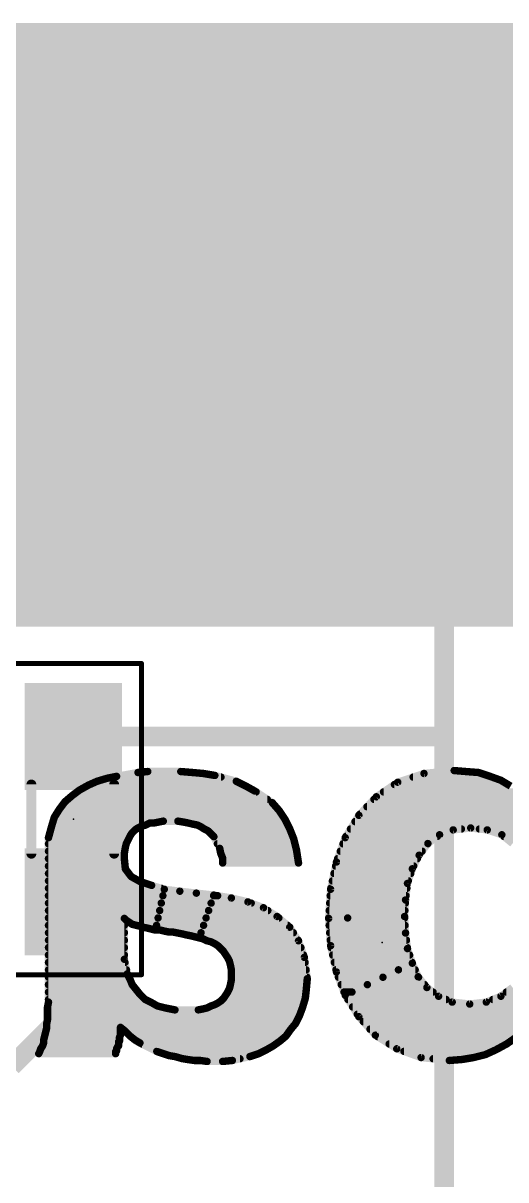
# Model space of a CAD drawing. Extents: x -23 to 84, y -8 to 75.
# Drawn here: x 32.5 to 37.47, y 52.17 to 64.06 of the extents above; entities that cross this region are included whole.
import ezdxf

# ---------------------------------------------------------------- set-up
doc = ezdxf.new("R2010")
doc.units = 0
for name, color, linetype in [('1', 12, 'CONTINUOUS'), ('17', 110, 'CONTINUOUS'), ('21', 253, 'CONTINUOUS'), ('22', 253, 'CONTINUOUS'), ('23', 53, 'CONTINUOUS'), ('39', 12, 'CONTINUOUS'), ('51', 253, 'CONTINUOUS')]:
    doc.layers.add(name, color=color, linetype=linetype)

# ---------------------------------------------------------------- blocks, each defined once
blk = doc.blocks.new('RECT')
blk.add_solid([(-0.5, -0.5), (0.5, -0.5), (-0.5, 0.5), (0.5, 0.5)])
blk = doc.blocks.new('ROUNDP')
at = {"const_width": 0.5}
blk.add_lwpolyline([(0, -0.25, 1), (0, 0.25, 1), (0, -0.25)], format="xyb", dxfattribs=at)

msp = doc.modelspace()

# ---------------------------------------------------------------- linework, layer by layer
at = {"layer": '1', "const_width": 0.2032}
for points in [[(36.83, 58.7), (32.84, 62.69)], [(36.83, 56.769), (36.83, 58.7)], [(36.791, 56.73), (36.83, 56.769)], [(36.83, 45.085), (36.83, 56.769)], [(33.02, 56.73), (36.791, 56.73)], [(33.02, 55.03), (33.02, 53.975)], [(33.02, 53.975), (32.385, 53.34)]]:
    msp.add_lwpolyline(points, dxfattribs=at)
at = {"layer": '1', "const_width": 0.1016}
for points in [[(32.8759, 62.7259, 1), (32.8041, 62.6541)], [(36.8808, 58.7, 1), (36.7792, 58.7)], [(36.7941, 58.6641, 1), (36.8659, 58.7359)], [(36.8808, 56.769, 1), (36.7792, 56.769)], [(36.8659, 56.7331, 1), (36.7941, 56.8049)], [(33.02, 56.7808, 1), (33.02, 56.6792)], [(36.7551, 56.7659, 1), (36.8269, 56.6941)], [(36.7792, 56.769, 1), (36.8808, 56.769)], [(36.791, 56.6792, 1), (36.791, 56.7808)], [(33.0708, 55.03, 1), (32.9692, 55.03)], [(32.9692, 53.975, 1), (33.0708, 53.975)], [(33.0559, 53.9391, 1), (32.9841, 54.0109)]]:
    msp.add_lwpolyline(points, format="xyb", dxfattribs=at)
at = {"layer": '21', "const_width": 0.2032}
for points in [[(37.74, 63.96), (18.14, 63.96)], [(18.14, 57.96), (37.74, 57.96)]]:
    msp.add_lwpolyline(points, dxfattribs=at)
at = {"layer": '22', "const_width": 0.0762}
for points in [[(33.684, 56.359), (33.464, 56.319)], [(33.784, 56.369), (33.684, 56.359)], [(34.124, 56.369), (33.784, 56.369)], [(34.244, 56.359), (34.124, 56.369)], [(34.354, 56.349), (34.244, 56.359)], [(34.474, 56.329), (34.354, 56.349)], [(34.694, 56.269), (34.474, 56.329)], [(36.624, 56.349), (36.354, 56.259)], [(36.934, 56.379), (36.624, 56.349)], [(37.054, 56.369), (36.934, 56.379)], [(37.184, 56.359), (37.054, 56.369)], [(37.304, 56.319), (37.184, 56.359)], [(33.174, 56.229), (33.084, 56.179)], [(33.264, 56.269), (33.174, 56.229)], [(33.1889, 56.2356), (34.7608, 56.2356)], [(33.364, 56.299), (33.264, 56.269)], [(33.464, 56.319), (33.364, 56.299)], [(33.428, 56.3118), (34.5371, 56.3118)], [(34.794, 56.219), (34.694, 56.269)], [(34.884, 56.169), (34.794, 56.219)], [(36.354, 56.259), (36.134, 56.109)], [(36.3197, 56.2356), (37.4863, 56.2356)], [(36.5124, 56.3118), (37.3238, 56.3118)], [(37.414, 56.279), (37.304, 56.319)], [(37.514, 56.219), (37.414, 56.279)], [(33.004, 56.119), (32.934, 56.059)], [(32.9622, 56.0832), (35.0127, 56.0832)], [(33.084, 56.179), (33.004, 56.119)], [(33.0579, 56.1594), (34.8984, 56.1594)], [(35.064, 56.049), (34.884, 56.169)], [(36.134, 56.109), (35.954, 55.919)], [(36.1096, 56.0832), (37.6598, 56.0832)], [(36.2079, 56.1594), (37.5811, 56.1594)], [(32.874, 55.979), (32.824, 55.899)], [(32.934, 56.059), (32.874, 55.979)], [(32.895, 56.007), (35.1008, 56.007)], [(35.134, 55.969), (35.064, 56.049)], [(35.194, 55.879), (35.134, 55.969)], [(36.0374, 56.007), (37.7245, 56.007)], [(32.824, 55.899), (32.794, 55.799)], [(32.8107, 55.8546), (33.922, 55.8546)], [(32.8439, 55.9308), (35.1595, 55.9308)], [(33.844, 55.839), (33.944, 55.859)], [(33.944, 55.859), (34.094, 55.859)], [(34.094, 55.859), (34.154, 55.849)], [(34.1204, 55.8546), (35.2062, 55.8546)], [(34.154, 55.849), (34.204, 55.839)], [(35.244, 55.779), (35.194, 55.879)], [(35.954, 55.919), (35.814, 55.689)], [(35.9148, 55.8546), (38.514, 55.8546)], [(35.9652, 55.9308), (38.514, 55.9308)], [(32.794, 55.799), (32.764, 55.689)], [(32.7884, 55.7784), (33.6681, 55.7784)], [(33.604, 55.709), (33.624, 55.739)], [(33.624, 55.739), (33.654, 55.769)], [(33.654, 55.769), (33.684, 55.789)], [(33.684, 55.789), (33.724, 55.809)], [(33.724, 55.809), (33.764, 55.819)], [(33.764, 55.819), (33.804, 55.839)], [(33.804, 55.839), (33.844, 55.839)], [(34.204, 55.839), (34.244, 55.829)], [(34.244, 55.829), (34.294, 55.819)], [(34.294, 55.819), (34.334, 55.799)], [(34.334, 55.799), (34.364, 55.779)], [(34.364, 55.779), (34.404, 55.759)], [(34.3652, 55.7784), (35.2442, 55.7784)], [(34.404, 55.759), (34.464, 55.699)], [(35.284, 55.679), (35.244, 55.779)], [(35.8684, 55.7784), (37.0086, 55.7784)], [(36.784, 55.719), (36.924, 55.769)], [(36.924, 55.769), (37.104, 55.789)], [(37.104, 55.789), (37.274, 55.769)], [(37.1941, 55.7784), (38.514, 55.7784)], [(37.274, 55.769), (37.424, 55.719)], [(32.764, 55.689), (32.764, 53.999)], [(32.764, 55.626), (33.5633, 55.626)], [(32.7676, 55.7022), (33.6006, 55.7022)], [(33.554, 55.589), (33.564, 55.629)], [(33.564, 55.629), (33.604, 55.709)], [(34.4608, 55.7022), (35.2747, 55.7022)], [(34.464, 55.699), (34.524, 55.579)], [(34.5005, 55.626), (35.2972, 55.626)], [(35.314, 55.559), (35.284, 55.679)], [(35.814, 55.689), (35.724, 55.439)], [(35.7913, 55.626), (36.6618, 55.626)], [(35.822, 55.7022), (36.7616, 55.7022)], [(36.574, 55.509), (36.664, 55.629)], [(36.664, 55.629), (36.784, 55.719)], [(37.424, 55.719), (37.534, 55.629)], [(37.4445, 55.7022), (38.514, 55.7022)], [(32.764, 55.5498), (33.5475, 55.5498)], [(33.544, 55.529), (33.554, 55.589)], [(33.544, 55.469), (33.544, 55.529)], [(34.524, 55.579), (34.534, 55.529)], [(34.5298, 55.5498), (35.3154, 55.5498)], [(34.534, 55.529), (34.554, 55.479)], [(35.334, 55.429), (35.314, 55.559)], [(35.7639, 55.5498), (36.6046, 55.5498)], [(36.504, 55.369), (36.574, 55.509)], [(32.764, 55.4736), (33.544, 55.4736)], [(32.764, 55.3974), (33.5512, 55.3974)], [(33.554, 55.369), (33.544, 55.469)], [(33.614, 55.289), (33.554, 55.369)], [(34.554, 55.479), (34.554, 55.429)], [(34.554, 55.4736), (35.3271, 55.4736)], [(34.554, 55.429), (35.334, 55.429)], [(35.724, 55.439), (35.664, 55.159)], [(35.7151, 55.3974), (36.5182, 55.3974)], [(35.7365, 55.4736), (36.5563, 55.4736)], [(36.454, 55.219), (36.504, 55.369)], [(32.764, 55.3212), (33.5898, 55.3212)], [(33.704, 55.239), (33.614, 55.289)], [(35.6988, 55.3212), (36.4881, 55.3212)], [(32.764, 55.245), (33.6932, 55.245)], [(32.764, 55.1688), (33.9222, 55.1688)], [(33.824, 55.199), (33.704, 55.239)], [(33.954, 55.159), (33.824, 55.199)], [(33.954, 55.159), (33.864, 54.739)], [(33.864, 54.739), (33.954, 55.159)], [(34.114, 55.139), (33.954, 55.159)], [(34.284, 55.119), (34.114, 55.139)], [(35.664, 55.159), (35.644, 54.859)], [(35.6661, 55.1688), (36.4481, 55.1688)], [(35.6824, 55.245), (36.4627, 55.245)], [(36.434, 55.049), (36.454, 55.219)], [(32.764, 55.0926), (33.9398, 55.0926)], [(32.764, 55.0164), (33.9234, 55.0164)], [(33.9234, 55.0164), (34.4358, 55.0164)], [(33.9398, 55.0926), (34.4618, 55.0926)], [(34.464, 55.099), (34.284, 55.119)], [(34.314, 54.659), (34.464, 55.099)], [(34.464, 55.099), (34.314, 54.659)], [(34.4358, 55.0164), (34.8476, 55.0164)], [(34.4618, 55.0926), (34.5024, 55.0926)], [(34.644, 55.069), (34.464, 55.099)], [(34.814, 55.029), (34.644, 55.069)], [(34.974, 54.969), (34.814, 55.029)], [(35.6545, 55.0164), (36.4321, 55.0164)], [(35.6596, 55.0926), (36.4391, 55.0926)], [(36.424, 54.879), (36.434, 55.049)], [(32.764, 54.9402), (33.9071, 54.9402)], [(33.9071, 54.9402), (34.4099, 54.9402)], [(34.4099, 54.9402), (35.0188, 54.9402)], [(35.114, 54.879), (34.974, 54.969)], [(35.6494, 54.9402), (36.4276, 54.9402)], [(32.764, 54.864), (33.8908, 54.864)], [(32.764, 54.7878), (33.544, 54.7878)], [(33.544, 54.439), (33.544, 54.859)], [(33.544, 54.859), (33.564, 54.839)], [(33.564, 54.839), (33.624, 54.799)], [(33.624, 54.799), (33.704, 54.779)], [(33.6688, 54.7878), (33.8745, 54.7878)], [(33.704, 54.779), (33.734, 54.769)], [(33.8745, 54.7878), (34.3579, 54.7878)], [(33.8908, 54.864), (34.3839, 54.864)], [(34.3579, 54.7878), (35.2218, 54.7878)], [(34.3839, 54.864), (35.1317, 54.864)], [(35.244, 54.769), (35.114, 54.879)], [(36.424, 54.879), (35.644, 54.859)], [(35.644, 54.859), (36.424, 54.879)], [(35.644, 54.859), (35.664, 54.579)], [(35.6443, 54.864), (35.839, 54.864)], [(35.6491, 54.7878), (36.4294, 54.7878)], [(35.839, 54.864), (36.4249, 54.864)], [(36.434, 54.709), (36.424, 54.879)], [(32.764, 54.7116), (33.544, 54.7116)], [(33.734, 54.769), (33.784, 54.759)], [(33.784, 54.759), (33.864, 54.739)], [(33.864, 54.739), (33.914, 54.739)], [(33.914, 54.739), (33.954, 54.729)], [(33.954, 54.729), (34.004, 54.719)], [(34.004, 54.719), (34.044, 54.719)], [(34.044, 54.719), (34.144, 54.699)], [(34.081, 54.7116), (34.3319, 54.7116)], [(34.144, 54.699), (34.184, 54.689)], [(34.184, 54.689), (34.234, 54.679)], [(34.234, 54.679), (34.314, 54.659)], [(34.314, 54.659), (34.354, 54.649)], [(34.3319, 54.7116), (35.2809, 54.7116)], [(35.334, 54.629), (35.244, 54.769)], [(35.6545, 54.7116), (36.4338, 54.7116)], [(36.454, 54.549), (36.434, 54.709)], [(32.764, 54.6354), (33.544, 54.6354)], [(32.764, 54.5592), (33.544, 54.5592)], [(34.354, 54.649), (34.394, 54.629)], [(34.3812, 54.6354), (35.3299, 54.6354)], [(34.394, 54.629), (34.434, 54.619)], [(34.434, 54.619), (34.474, 54.599)], [(34.474, 54.599), (34.504, 54.579)], [(34.504, 54.579), (34.564, 54.519)], [(34.5238, 54.5592), (35.3586, 54.5592)], [(35.394, 54.459), (35.334, 54.629)], [(35.66, 54.6354), (36.4432, 54.6354)], [(35.664, 54.579), (35.724, 54.309)], [(35.6684, 54.5592), (36.4527, 54.5592)], [(36.504, 54.399), (36.454, 54.549)], [(32.764, 54.483), (33.544, 54.483)], [(33.574, 54.289), (33.544, 54.439)], [(34.564, 54.519), (34.604, 54.459)], [(34.588, 54.483), (35.3855, 54.483)], [(34.604, 54.459), (34.624, 54.419)], [(34.624, 54.419), (34.634, 54.379)], [(35.424, 54.239), (35.394, 54.459)], [(35.6853, 54.483), (36.476, 54.483)], [(32.764, 54.4068), (33.5504, 54.4068)], [(32.764, 54.3306), (33.5657, 54.3306)], [(34.6271, 54.4068), (35.4011, 54.4068)], [(34.634, 54.379), (34.644, 54.329)], [(34.6437, 54.3306), (35.4115, 54.3306)], [(34.644, 54.329), (34.644, 54.229)], [(35.7023, 54.4068), (36.5014, 54.4068)], [(35.7192, 54.3306), (36.361, 54.3306)], [(35.724, 54.309), (35.814, 54.069)], [(35.814, 54.069), (36.504, 54.399)], [(36.504, 54.399), (35.814, 54.069)], [(36.361, 54.3306), (36.5333, 54.3306)], [(36.564, 54.259), (36.504, 54.399)], [(32.764, 54.2544), (33.5913, 54.2544)], [(33.604, 54.229), (33.574, 54.289)], [(33.624, 54.179), (33.604, 54.229)], [(34.644, 54.229), (34.634, 54.179)], [(34.644, 54.2544), (35.4219, 54.2544)], [(35.414, 54.129), (35.424, 54.239)], [(35.7445, 54.2544), (36.2017, 54.2544)], [(36.2017, 54.2544), (36.5678, 54.2544)], [(36.654, 54.149), (36.564, 54.259)], [(32.764, 54.1782), (33.6246, 54.1782)], [(32.764, 54.102), (33.6856, 54.102)], [(33.704, 54.079), (33.624, 54.179)], [(33.754, 54.029), (33.704, 54.079)], [(34.604, 54.099), (34.564, 54.039)], [(34.624, 54.139), (34.604, 54.099)], [(34.6055, 54.102), (35.411, 54.102)], [(34.634, 54.179), (34.624, 54.139)], [(34.6338, 54.1782), (35.4185, 54.1782)], [(35.404, 54.039), (35.414, 54.129)], [(35.7731, 54.1782), (36.0423, 54.1782)], [(35.8016, 54.102), (35.883, 54.102)], [(35.814, 54.069), (35.954, 53.849)], [(35.883, 54.102), (36.7167, 54.102)], [(36.0423, 54.1782), (36.6301, 54.1782)], [(36.774, 54.059), (36.654, 54.149)], [(37.534, 54.149), (37.414, 54.059)], [(37.4713, 54.102), (38.514, 54.102)], [(32.764, 53.999), (32.754, 53.949)], [(32.754, 53.949), (32.754, 53.819)], [(32.7541, 53.9496), (33.9216, 53.9496)], [(32.764, 54.0258), (33.7604, 54.0258)], [(33.814, 53.999), (33.754, 54.029)], [(33.884, 53.959), (33.814, 53.999)], [(33.964, 53.939), (33.884, 53.959)], [(34.434, 53.959), (34.394, 53.939)], [(34.4152, 53.9496), (35.3772, 53.9496)], [(34.464, 53.969), (34.434, 53.959)], [(34.504, 53.989), (34.464, 53.969)], [(34.534, 54.009), (34.504, 53.989)], [(34.564, 54.039), (34.534, 54.009)], [(34.5508, 54.0258), (35.4, 54.0258)], [(35.374, 53.939), (35.404, 54.039)], [(35.8415, 54.0258), (36.8515, 54.0258)], [(35.89, 53.9496), (38.514, 53.9496)], [(36.914, 53.999), (36.774, 54.059)], [(37.094, 53.979), (36.914, 53.999)], [(37.264, 53.999), (37.094, 53.979)], [(37.414, 54.059), (37.264, 53.999)], [(37.331, 54.0258), (38.514, 54.0258)], [(32.754, 53.8734), (35.3494, 53.8734)], [(34.064, 53.919), (33.964, 53.939)], [(34.304, 53.919), (34.064, 53.919)], [(34.354, 53.929), (34.304, 53.919)], [(34.394, 53.939), (34.354, 53.929)], [(35.304, 53.779), (35.344, 53.859)], [(35.344, 53.859), (35.374, 53.939)], [(35.9385, 53.8734), (38.514, 53.8734)], [(35.954, 53.849), (36.124, 53.659)], [(32.744, 53.729), (32.714, 53.609)], [(32.742, 53.721), (33.504, 53.721)], [(32.754, 53.819), (32.744, 53.769)], [(32.744, 53.769), (32.744, 53.729)], [(32.7496, 53.7972), (35.3131, 53.7972)], [(33.504, 53.659), (33.504, 53.739)], [(33.504, 53.739), (33.554, 53.699)], [(33.5265, 53.721), (35.2557, 53.721)], [(35.204, 53.649), (35.254, 53.719)], [(35.254, 53.719), (35.304, 53.779)], [(36.0003, 53.7972), (37.7086, 53.7972)], [(36.0685, 53.721), (37.6469, 53.721)], [(32.714, 53.609), (32.714, 53.579)], [(32.723, 53.6448), (33.4969, 53.6448)], [(33.484, 53.589), (33.494, 53.599)], [(33.484, 53.549), (33.484, 53.589)], [(33.494, 53.639), (33.504, 53.659)], [(33.494, 53.599), (33.494, 53.639)], [(33.554, 53.699), (33.604, 53.649)], [(33.604, 53.649), (33.654, 53.609)], [(33.6093, 53.6448), (35.199, 53.6448)], [(33.654, 53.609), (33.704, 53.579)], [(35.074, 53.549), (35.144, 53.599)], [(35.144, 53.599), (35.204, 53.649)], [(36.124, 53.659), (36.344, 53.519)], [(36.1463, 53.6448), (37.5792, 53.6448)], [(37.474, 53.569), (37.574, 53.639)], [(32.674, 53.489), (32.664, 53.469)], [(32.664, 53.469), (33.454, 53.469)], [(32.684, 53.519), (32.674, 53.489)], [(32.6751, 53.4924), (33.4574, 53.4924)], [(32.704, 53.549), (32.684, 53.519)], [(32.714, 53.579), (32.704, 53.549)], [(32.7105, 53.5686), (33.484, 53.5686)], [(33.454, 53.489), (33.464, 53.499)], [(33.454, 53.469), (33.454, 53.489)], [(33.464, 53.519), (33.474, 53.539)], [(33.464, 53.499), (33.464, 53.519)], [(33.474, 53.539), (33.484, 53.549)], [(33.704, 53.579), (33.884, 53.489)], [(33.7248, 53.5686), (35.1014, 53.5686)], [(33.8772, 53.4924), (34.9708, 53.4924)], [(33.884, 53.489), (34.004, 53.449)], [(34.834, 53.439), (34.924, 53.469)], [(34.924, 53.469), (35.004, 53.509)], [(35.004, 53.509), (35.074, 53.549)], [(36.2661, 53.5686), (37.4733, 53.5686)], [(36.344, 53.519), (36.594, 53.429)], [(36.4179, 53.4924), (37.3275, 53.4924)], [(37.254, 53.459), (37.364, 53.509)], [(37.364, 53.509), (37.474, 53.569)], [(34.004, 53.449), (34.064, 53.439)], [(34.064, 53.439), (34.134, 53.419)], [(34.134, 53.419), (34.194, 53.409)], [(34.1508, 53.4162), (34.7314, 53.4162)], [(34.194, 53.409), (34.264, 53.399)], [(34.264, 53.399), (34.324, 53.399)], [(34.324, 53.399), (34.394, 53.389)], [(34.394, 53.389), (34.554, 53.389)], [(34.554, 53.389), (34.654, 53.399)], [(34.654, 53.399), (34.834, 53.439)], [(36.594, 53.429), (36.884, 53.399)], [(36.7177, 53.4162), (37.0572, 53.4162)], [(36.884, 53.399), (37.014, 53.409)], [(37.014, 53.409), (37.134, 53.429)], [(37.134, 53.429), (37.254, 53.459)]]:
    msp.add_lwpolyline(points, dxfattribs=at)
at = {"layer": '22', "const_width": 0.0381}
for points in [[(33.6821, 56.378, 1), (33.6859, 56.34)], [(33.6874, 56.3403, 1), (33.6806, 56.3777)], [(33.784, 56.388, 1), (33.784, 56.3499)], [(33.7859, 56.35, 1), (33.7821, 56.388)], [(34.1256, 56.388, 1), (34.1224, 56.35)], [(34.124, 56.3499, 1), (34.124, 56.388)], [(34.2457, 56.378, 1), (34.2423, 56.34)], [(34.2424, 56.34, 1), (34.2456, 56.378)], [(34.3571, 56.3678, 1), (34.3509, 56.3302)], [(34.3523, 56.33, 1), (34.3557, 56.368)], [(34.479, 56.3474, 1), (34.469, 56.3106)], [(34.4709, 56.3102, 1), (34.4771, 56.3478)], [(36.6222, 56.368, 1), (36.6258, 56.33)], [(36.63, 56.3309, 1), (36.618, 56.3671)], [(36.9356, 56.398, 1), (36.9324, 56.36)], [(36.9358, 56.36, 1), (36.9322, 56.398)], [(37.0555, 56.388, 1), (37.0525, 56.35)], [(37.0524, 56.35, 1), (37.0556, 56.388)], [(37.19, 56.3771, 1), (37.178, 56.3409)], [(37.1825, 56.34, 1), (37.1855, 56.378)], [(33.1663, 56.2464, 1), (33.1817, 56.2116)], [(33.1833, 56.2123, 1), (33.1647, 56.2457)], [(33.1889, 56.2547, 1), (33.1889, 56.2166)], [(33.2585, 56.2872, 1), (33.2695, 56.2508)], [(33.2717, 56.2516, 1), (33.2563, 56.2864)], [(33.3603, 56.3177, 1), (33.3677, 56.2803)], [(33.3695, 56.2808, 1), (33.3585, 56.3172)], [(33.428, 56.3309, 1), (33.428, 56.2928)], [(33.4606, 56.3377, 1), (33.4674, 56.3003)], [(33.4677, 56.3003, 1), (33.4603, 56.3377)], [(34.5371, 56.2928, 1), (34.5371, 56.3309)], [(34.7025, 56.286, 1), (34.6855, 56.252)], [(34.689, 56.2506, 1), (34.699, 56.2874)], [(34.7608, 56.2166, 1), (34.7608, 56.2547)], [(34.8033, 56.2357, 1), (34.7847, 56.2023)], [(34.7855, 56.202, 1), (34.8025, 56.236)], [(36.3197, 56.2547, 1), (36.3197, 56.2166)], [(36.348, 56.2771, 1), (36.36, 56.2409)], [(36.3647, 56.2433, 1), (36.3433, 56.2747)], [(36.5124, 56.3309, 1), (36.5124, 56.2928)], [(37.3105, 56.3369, 1), (37.2975, 56.3011)], [(37.298, 56.3009, 1), (37.31, 56.3371)], [(37.3238, 56.2928, 1), (37.3238, 56.3309)], [(37.4238, 56.2953, 1), (37.4042, 56.2627)], [(37.4075, 56.2611, 1), (37.4205, 56.2969)], [(32.9622, 56.1023, 1), (32.9622, 56.0642)], [(32.9926, 56.1342, 1), (33.0154, 56.1038)], [(33.0164, 56.1045, 1), (32.9916, 56.1335)], [(33.0579, 56.1785, 1), (33.0579, 56.1404)], [(33.0747, 56.1957, 1), (33.0933, 56.1623)], [(33.0954, 56.1638, 1), (33.0726, 56.1942)], [(34.8946, 56.1849, 1), (34.8734, 56.1531)], [(34.8747, 56.1523, 1), (34.8933, 56.1857)], [(34.8984, 56.1404, 1), (34.8984, 56.1785)], [(35.0127, 56.0642, 1), (35.0127, 56.1023)], [(36.1096, 56.1023, 1), (36.1096, 56.0642)], [(36.1233, 56.1247, 1), (36.1447, 56.0933)], [(36.1478, 56.0959, 1), (36.1202, 56.1221)], [(36.2079, 56.1785, 1), (36.2079, 56.1404)], [(32.8588, 55.9904, 1), (32.8892, 55.9676)], [(32.8902, 55.9689, 1), (32.8578, 55.9891)], [(32.895, 56.0261, 1), (32.895, 55.988)], [(32.9216, 56.0735, 1), (32.9464, 56.0445)], [(32.9492, 56.0476, 1), (32.9188, 56.0704)], [(35.0783, 56.0615, 1), (35.0497, 56.0365)], [(35.0534, 56.0331, 1), (35.0746, 56.0649)], [(35.1008, 55.988, 1), (35.1008, 56.0261)], [(35.1499, 55.9796, 1), (35.1181, 55.9584)], [(36.0374, 56.0261, 1), (36.0374, 55.988)], [(32.8107, 55.8737, 1), (32.8107, 55.8356)], [(32.8078, 55.9091, 1), (32.8402, 55.8889)], [(32.8422, 55.8935, 1), (32.8058, 55.9045)], [(32.8439, 55.9499, 1), (32.8439, 55.9118)], [(33.922, 55.8356, 1), (33.922, 55.8737)], [(33.944, 55.8781, 1), (33.944, 55.84)], [(33.9477, 55.8403, 1), (33.9403, 55.8777)], [(34.0971, 55.8778, 1), (34.0909, 55.8402)], [(34.094, 55.84, 1), (34.094, 55.8781)], [(34.1204, 55.8737, 1), (34.1204, 55.8356)], [(34.1577, 55.8677, 1), (34.1503, 55.8303)], [(34.1509, 55.8302, 1), (34.1571, 55.8678)], [(35.1197, 55.9565, 1), (35.1483, 55.9815)], [(35.1595, 55.9118, 1), (35.1595, 55.9499)], [(35.211, 55.8875, 1), (35.177, 55.8705)], [(35.1781, 55.8684, 1), (35.2099, 55.8896)], [(35.2062, 55.8356, 1), (35.2062, 55.8737)], [(35.9148, 55.8737, 1), (35.9148, 55.8356)], [(35.9402, 55.9321, 1), (35.9678, 55.9059)], [(35.9703, 55.9091, 1), (35.9377, 55.9289)], [(35.9652, 55.9499, 1), (35.9652, 55.9118)], [(32.7884, 55.7975, 1), (32.7884, 55.7594)], [(32.7758, 55.8045, 1), (32.8122, 55.7935)], [(32.8124, 55.794, 1), (32.7756, 55.804)], [(33.6105, 55.7525, 1), (33.6375, 55.7255)], [(33.6399, 55.7284, 1), (33.6081, 55.7496)], [(33.6434, 55.7849, 1), (33.6646, 55.7531)], [(33.6675, 55.7555, 1), (33.6405, 55.7825)], [(33.6755, 55.806, 1), (33.6925, 55.772)], [(33.6681, 55.7594, 1), (33.6681, 55.7975)], [(33.6946, 55.7731, 1), (33.6734, 55.8049)], [(33.7194, 55.8275, 1), (33.7286, 55.7905)], [(33.7325, 55.792, 1), (33.7155, 55.826)], [(33.7555, 55.836, 1), (33.7725, 55.802)], [(33.7686, 55.8005, 1), (33.7594, 55.8375)], [(33.804, 55.8581, 1), (33.804, 55.82)], [(33.8125, 55.822, 1), (33.7955, 55.856)], [(33.8403, 55.8577, 1), (33.8477, 55.8203)], [(33.844, 55.82, 1), (33.844, 55.8581)], [(34.2086, 55.8575, 1), (34.1994, 55.8205)], [(34.2003, 55.8203, 1), (34.2077, 55.8577)], [(34.2477, 55.8477, 1), (34.2403, 55.8103)], [(34.2394, 55.8105, 1), (34.2486, 55.8475)], [(34.3025, 55.836, 1), (34.2855, 55.802)], [(34.2903, 55.8003, 1), (34.2977, 55.8377)], [(34.3446, 55.8149, 1), (34.3234, 55.7831)], [(34.3255, 55.782, 1), (34.3425, 55.816)], [(34.3725, 55.796, 1), (34.3555, 55.762)], [(34.3652, 55.7975, 1), (34.3652, 55.7594)], [(34.3534, 55.7631, 1), (34.3746, 55.7949)], [(34.4175, 55.7725, 1), (34.3905, 55.7455)], [(34.3955, 55.742, 1), (34.4125, 55.776)], [(35.2617, 55.7861, 1), (35.2263, 55.7719)], [(35.227, 55.7705, 1), (35.261, 55.7875)], [(35.2442, 55.7594, 1), (35.2442, 55.7975)], [(35.8684, 55.7975, 1), (35.8684, 55.7594)], [(36.9219, 55.7879, 1), (36.9261, 55.7501)], [(36.9304, 55.7511, 1), (36.9176, 55.7869)], [(37.0086, 55.7594, 1), (37.0086, 55.7975)], [(37.1062, 55.8079, 1), (37.1018, 55.7701)], [(37.1061, 55.7701, 1), (37.1019, 55.8079)], [(37.1941, 55.7975, 1), (37.1941, 55.7594)], [(37.28, 55.7871, 1), (37.268, 55.7509)], [(37.2718, 55.7501, 1), (37.2762, 55.7879)], [(32.7831, 55.689, 1), (32.745, 55.689)], [(32.7456, 55.694, 1), (32.7824, 55.684)], [(32.764, 55.6451, 1), (32.764, 55.607)], [(32.7676, 55.7213, 1), (32.7676, 55.6832)], [(33.547, 55.6375, 1), (33.581, 55.6205)], [(33.5825, 55.6244, 1), (33.5455, 55.6336)], [(33.5633, 55.607, 1), (33.5633, 55.6451)], [(33.5881, 55.7196, 1), (33.6199, 55.6984)], [(33.621, 55.7005, 1), (33.587, 55.7175)], [(33.6006, 55.6832, 1), (33.6006, 55.7213)], [(34.4608, 55.7213, 1), (34.4608, 55.6832)], [(34.481, 55.7075, 1), (34.447, 55.6905)], [(34.4505, 55.6855, 1), (34.4775, 55.7125)], [(34.5005, 55.6451, 1), (34.5005, 55.607)], [(35.3025, 55.6836, 1), (35.2655, 55.6744)], [(35.2663, 55.6719, 1), (35.3017, 55.6861)], [(35.2747, 55.6832, 1), (35.2747, 55.7213)], [(35.2972, 55.607, 1), (35.2972, 55.6451)], [(35.7913, 55.6451, 1), (35.7913, 55.607)], [(35.7977, 55.6989, 1), (35.8303, 55.6791)], [(35.8319, 55.6825, 1), (35.7961, 55.6955)], [(35.822, 55.7213, 1), (35.822, 55.6832)], [(36.6526, 55.6442, 1), (36.6754, 55.6138)], [(36.6792, 55.6176, 1), (36.6488, 55.6404)], [(36.6618, 55.607, 1), (36.6618, 55.6451)], [(36.7616, 55.6832, 1), (36.7616, 55.7213)], [(36.7776, 55.7369, 1), (36.7904, 55.7011)], [(36.7954, 55.7038, 1), (36.7726, 55.7342)], [(37.4361, 55.7337, 1), (37.4119, 55.7043)], [(37.418, 55.7009, 1), (37.43, 55.7371)], [(37.4445, 55.7213, 1), (37.4445, 55.6832)], [(32.764, 55.5689, 1), (32.764, 55.5308)], [(33.5631, 55.529, 1), (33.525, 55.529)], [(33.5252, 55.5321, 1), (33.5628, 55.5259)], [(33.5355, 55.5936, 1), (33.5725, 55.5844)], [(33.5728, 55.5859, 1), (33.5352, 55.5921)], [(33.5475, 55.5308, 1), (33.5475, 55.5689)], [(34.5427, 55.5827, 1), (34.5053, 55.5753)], [(34.507, 55.5705, 1), (34.541, 55.5875)], [(34.5298, 55.5689, 1), (34.5298, 55.5308)], [(34.5517, 55.5361, 1), (34.5163, 55.5219)], [(34.5153, 55.5253, 1), (34.5527, 55.5327)], [(35.3328, 55.5619, 1), (35.2952, 55.5561)], [(35.2955, 55.5544, 1), (35.3325, 55.5636)], [(35.3154, 55.5308, 1), (35.3154, 55.5689)], [(35.7639, 55.5689, 1), (35.7639, 55.5308)], [(36.5588, 55.5204, 1), (36.5892, 55.4976)], [(36.591, 55.5005, 1), (36.557, 55.5175)], [(36.6046, 55.5308, 1), (36.6046, 55.5689)], [(32.764, 55.4927, 1), (32.764, 55.4546)], [(32.764, 55.4165, 1), (32.764, 55.3784)], [(33.563, 55.4709, 1), (33.525, 55.4671)], [(33.525, 55.469, 1), (33.5631, 55.469)], [(33.5692, 55.3804, 1), (33.5388, 55.3576)], [(33.544, 55.4546, 1), (33.544, 55.4927)], [(33.5512, 55.3784, 1), (33.5512, 55.4165)], [(34.5731, 55.479, 1), (34.535, 55.479)], [(34.554, 55.4927, 1), (34.554, 55.4546)], [(34.554, 55.4481, 1), (34.554, 55.41)], [(34.535, 55.429, 1), (34.5731, 55.429)], [(34.5363, 55.4719, 1), (34.5717, 55.4861)], [(35.3152, 55.4261, 1), (35.3528, 55.4319)], [(35.3271, 55.4546, 1), (35.3271, 55.4927)], [(35.334, 55.41, 1), (35.334, 55.4481)], [(35.7151, 55.4165, 1), (35.7151, 55.3784)], [(35.7061, 55.4455, 1), (35.7419, 55.4325)], [(35.7426, 55.435, 1), (35.7054, 55.443)], [(35.7365, 55.4927, 1), (35.7365, 55.4546)], [(36.5221, 55.363, 1), (36.4859, 55.375)], [(36.5182, 55.3784, 1), (36.5182, 55.4165)], [(36.5563, 55.4546, 1), (36.5563, 55.4927)], [(32.764, 55.3403, 1), (32.764, 55.3022)], [(33.535, 55.3671, 1), (33.573, 55.3709)], [(33.5898, 55.3022, 1), (33.5898, 55.3403)], [(33.6233, 55.3057, 1), (33.6047, 55.2723)], [(33.5988, 55.2776, 1), (33.6292, 55.3004)], [(35.6988, 55.3403, 1), (35.6988, 55.3022)], [(36.487, 55.3775, 1), (36.521, 55.3605)], [(36.4881, 55.3022, 1), (36.4881, 55.3403)], [(32.764, 55.2641, 1), (32.764, 55.226)], [(32.764, 55.1879, 1), (32.764, 55.1498)], [(33.71, 55.2571, 1), (33.698, 55.2209)], [(33.6932, 55.226, 1), (33.6932, 55.2641)], [(33.6947, 55.2223, 1), (33.7133, 55.2557)], [(33.8296, 55.2172, 1), (33.8184, 55.1808)], [(33.818, 55.1809, 1), (33.83, 55.2171)], [(33.9222, 55.1498, 1), (33.9222, 55.1879)], [(33.9564, 55.1779, 1), (33.9516, 55.1401)], [(33.9726, 55.155, 1), (33.9354, 55.163)], [(33.9726, 55.155, 1), (33.9354, 55.163)], [(33.9484, 55.1408, 1), (33.9596, 55.1772)], [(34.1162, 55.1579, 1), (34.1118, 55.1201)], [(34.1116, 55.1201, 1), (34.1164, 55.1579)], [(35.6454, 55.163, 1), (35.6826, 55.155)], [(35.683, 55.1577, 1), (35.645, 55.1603)], [(35.6661, 55.1879, 1), (35.6661, 55.1498)], [(35.6824, 55.2641, 1), (35.6824, 55.226)], [(36.4359, 55.225, 1), (36.4721, 55.213)], [(36.4729, 55.2168, 1), (36.4351, 55.2212)], [(36.4481, 55.1498, 1), (36.4481, 55.1879)], [(36.4627, 55.226, 1), (36.4627, 55.2641)], [(32.764, 55.1117, 1), (32.764, 55.0736)], [(32.764, 55.0355, 1), (32.764, 54.9974)], [(33.9234, 55.0355, 1), (33.9234, 54.9974)], [(33.9398, 55.1117, 1), (33.9398, 55.0736)], [(33.9234, 54.9974, 1), (33.9234, 55.0355)], [(33.9398, 55.0736, 1), (33.9398, 55.1117)], [(34.2861, 55.1379, 1), (34.2819, 55.1001)], [(34.2818, 55.1001, 1), (34.2862, 55.1379)], [(34.4358, 55.0355, 1), (34.4358, 54.9974)], [(34.4358, 54.9974, 1), (34.4358, 55.0355)], [(34.4618, 55.1117, 1), (34.4618, 55.0736)], [(34.4671, 55.1178, 1), (34.4609, 55.0802)], [(34.482, 55.0929, 1), (34.446, 55.1051)], [(34.482, 55.0929, 1), (34.446, 55.1051)], [(34.4618, 55.0736, 1), (34.4618, 55.1117)], [(34.4619, 55.0801, 1), (34.4661, 55.1179)], [(34.5024, 55.0736, 1), (34.5024, 55.1117)], [(34.6484, 55.0875, 1), (34.6396, 55.0505)], [(34.6409, 55.0502, 1), (34.6471, 55.0878)], [(34.8207, 55.0468, 1), (34.8073, 55.0112)], [(34.8096, 55.0105, 1), (34.8184, 55.0475)], [(34.8476, 54.9974, 1), (34.8476, 55.0355)], [(35.6545, 55.0355, 1), (35.6545, 54.9974)], [(35.6596, 55.1117, 1), (35.6596, 55.0736)], [(36.453, 55.0479, 1), (36.415, 55.0501)], [(36.4151, 55.0512, 1), (36.4529, 55.0468)], [(36.4321, 54.9974, 1), (36.4321, 55.0355)], [(36.4391, 55.0736, 1), (36.4391, 55.1117)], [(32.764, 54.9593, 1), (32.764, 54.9212)], [(33.9071, 54.9593, 1), (33.9071, 54.9212)], [(33.9071, 54.9212, 1), (33.9071, 54.9593)], [(34.4099, 54.9593, 1), (34.4099, 54.9212)], [(34.4099, 54.9212, 1), (34.4099, 54.9593)], [(34.9843, 54.985, 1), (34.9637, 54.953)], [(34.9673, 54.9512, 1), (34.9807, 54.9868)], [(35.0188, 54.9212, 1), (35.0188, 54.9593)], [(35.6494, 54.9593, 1), (35.6494, 54.9212)], [(36.4276, 54.9212, 1), (36.4276, 54.9593)], [(32.764, 54.8831, 1), (32.764, 54.845)], [(32.764, 54.8069, 1), (32.764, 54.7688)], [(33.5631, 54.859, 1), (33.525, 54.859)], [(33.5575, 54.8725, 1), (33.5305, 54.8455)], [(33.544, 54.7688, 1), (33.544, 54.8069)], [(33.5746, 54.8549, 1), (33.5534, 54.8231)], [(33.5505, 54.8255, 1), (33.5775, 54.8525)], [(33.6286, 54.8175, 1), (33.6194, 54.7805)], [(33.6134, 54.7831, 1), (33.6346, 54.8149)], [(33.6688, 54.8069, 1), (33.6688, 54.7688)], [(33.71, 54.7971, 1), (33.698, 54.7609)], [(33.6994, 54.7605, 1), (33.7086, 54.7975)], [(33.8745, 54.8069, 1), (33.8745, 54.7688)], [(33.8908, 54.8831, 1), (33.8908, 54.845)], [(33.8745, 54.7688, 1), (33.8745, 54.8069)], [(33.8908, 54.845, 1), (33.8908, 54.8831)], [(34.3579, 54.8069, 1), (34.3579, 54.7688)], [(34.3579, 54.7688, 1), (34.3579, 54.8069)], [(34.3839, 54.8831, 1), (34.3839, 54.845)], [(34.3839, 54.845, 1), (34.3839, 54.8831)], [(35.1263, 54.8935, 1), (35.1017, 54.8645)], [(35.1037, 54.863, 1), (35.1243, 54.895)], [(35.1317, 54.845, 1), (35.1317, 54.8831)], [(35.2218, 54.7688, 1), (35.2218, 54.8069)], [(35.6435, 54.878, 1), (35.6445, 54.84)], [(35.663, 54.8604, 1), (35.625, 54.8576)], [(35.6435, 54.878, 1), (35.6445, 54.84)], [(35.625, 54.8603, 1), (35.663, 54.8577)], [(35.6443, 54.8831, 1), (35.6443, 54.845)], [(35.6491, 54.8069, 1), (35.6491, 54.7688)], [(35.839, 54.8831, 1), (35.839, 54.845)], [(35.839, 54.845, 1), (35.839, 54.8831)], [(36.443, 54.8801, 1), (36.405, 54.8779)], [(36.405, 54.8801, 1), (36.443, 54.8779)], [(36.4245, 54.86, 1), (36.4235, 54.898)], [(36.4245, 54.86, 1), (36.4235, 54.898)], [(36.4249, 54.845, 1), (36.4249, 54.8831)], [(36.4294, 54.7688, 1), (36.4294, 54.8069)], [(32.764, 54.7307, 1), (32.764, 54.6926)], [(33.544, 54.6926, 1), (33.544, 54.7307)], [(33.7377, 54.7877, 1), (33.7303, 54.7503)], [(33.728, 54.7509, 1), (33.74, 54.7871)], [(33.7886, 54.7775, 1), (33.7794, 54.7405)], [(33.7803, 54.7403, 1), (33.7877, 54.7777)], [(33.864, 54.7581, 1), (33.864, 54.72)], [(33.8454, 54.743, 1), (33.8826, 54.735)], [(33.8454, 54.743, 1), (33.8826, 54.735)], [(33.8594, 54.7205, 1), (33.8686, 54.7575)], [(33.9186, 54.7575, 1), (33.9094, 54.7205)], [(33.914, 54.72, 1), (33.914, 54.7581)], [(33.9577, 54.7477, 1), (33.9503, 54.7103)], [(33.9494, 54.7105, 1), (33.9586, 54.7475)], [(34.004, 54.7381, 1), (34.004, 54.7)], [(34.0003, 54.7003, 1), (34.0077, 54.7377)], [(34.0477, 54.7377, 1), (34.0403, 54.7003)], [(34.044, 54.7, 1), (34.044, 54.7381)], [(34.081, 54.7307, 1), (34.081, 54.6926)], [(34.1486, 54.7175, 1), (34.1394, 54.6805)], [(34.1403, 54.6803, 1), (34.1477, 54.7177)], [(34.1877, 54.7077, 1), (34.1803, 54.6703)], [(34.1794, 54.6705, 1), (34.1886, 54.7075)], [(34.2386, 54.6975, 1), (34.2294, 54.6605)], [(34.2303, 54.6603, 1), (34.2377, 54.6977)], [(34.3186, 54.6775, 1), (34.3094, 54.6405)], [(34.3094, 54.6405, 1), (34.3186, 54.6775)], [(34.3319, 54.7307, 1), (34.3319, 54.6926)], [(34.3319, 54.6926, 1), (34.3319, 54.7307)], [(35.26, 54.7793, 1), (35.228, 54.7587)], [(35.2317, 54.7545, 1), (35.2563, 54.7835)], [(35.2809, 54.6926, 1), (35.2809, 54.7307)], [(35.6545, 54.7307, 1), (35.6545, 54.6926)], [(36.4529, 54.7114, 1), (36.4151, 54.7066)], [(36.415, 54.7079, 1), (36.453, 54.7101)], [(36.4338, 54.6926, 1), (36.4338, 54.7307)], [(32.764, 54.6545, 1), (32.764, 54.6164)], [(32.764, 54.5783, 1), (32.764, 54.5402)], [(33.544, 54.6164, 1), (33.544, 54.6545)], [(33.544, 54.5402, 1), (33.544, 54.5783)], [(34.296, 54.6651, 1), (34.332, 54.6529)], [(34.296, 54.6651, 1), (34.332, 54.6529)], [(34.3625, 54.666, 1), (34.3455, 54.632)], [(34.3494, 54.6305, 1), (34.3586, 54.6675)], [(34.3812, 54.6545, 1), (34.3812, 54.6164)], [(34.3986, 54.6475, 1), (34.3894, 54.6105)], [(34.3855, 54.612, 1), (34.4025, 54.646)], [(34.4425, 54.636, 1), (34.4255, 54.602)], [(34.4294, 54.6005, 1), (34.4386, 54.6375)], [(34.4846, 54.6149, 1), (34.4634, 54.5831)], [(34.4655, 54.582, 1), (34.4825, 54.616)], [(34.5175, 54.5925, 1), (34.4905, 54.5655)], [(34.4934, 54.5631, 1), (34.5146, 54.5949)], [(34.5238, 54.5783, 1), (34.5238, 54.5402)], [(35.352, 54.6353, 1), (35.316, 54.6227)], [(35.318, 54.6187, 1), (35.35, 54.6393)], [(35.3299, 54.6164, 1), (35.3299, 54.6545)], [(35.3586, 54.5402, 1), (35.3586, 54.5783)], [(35.66, 54.6545, 1), (35.66, 54.6164)], [(35.6826, 54.5831, 1), (35.6454, 54.5749)], [(35.645, 54.5776, 1), (35.683, 54.5804)], [(35.6684, 54.5783, 1), (35.6684, 54.5402)], [(36.4721, 54.555, 1), (36.4359, 54.543)], [(36.4432, 54.6164, 1), (36.4432, 54.6545)], [(36.4527, 54.5402, 1), (36.4527, 54.5783)], [(32.764, 54.5021, 1), (32.764, 54.464)], [(33.5627, 54.4427, 1), (33.5253, 54.4353)], [(33.525, 54.439, 1), (33.5631, 54.439)], [(33.544, 54.464, 1), (33.544, 54.5021)], [(34.5799, 54.5296, 1), (34.5481, 54.5084)], [(34.5505, 54.5055, 1), (34.5775, 54.5325)], [(34.588, 54.5021, 1), (34.588, 54.464)], [(34.621, 54.4675, 1), (34.587, 54.4505)], [(34.5881, 54.4484, 1), (34.6199, 54.4696)], [(34.6425, 54.4236, 1), (34.6055, 54.4144)], [(35.4129, 54.4616, 1), (35.3751, 54.4564)], [(35.376, 54.4527, 1), (35.412, 54.4653)], [(35.3855, 54.464, 1), (35.3855, 54.5021)], [(35.6853, 54.5021, 1), (35.6853, 54.464)], [(36.4351, 54.5466, 1), (36.4729, 54.5514)], [(36.476, 54.464, 1), (36.476, 54.5021)], [(32.764, 54.4259, 1), (32.764, 54.3878)], [(32.764, 54.3497, 1), (32.764, 54.3116)], [(33.5504, 54.3878, 1), (33.5504, 54.4259)], [(33.5657, 54.3116, 1), (33.5657, 54.3497)], [(34.607, 54.4105, 1), (34.641, 54.4275)], [(34.6271, 54.4259, 1), (34.6271, 54.3878)], [(34.6527, 54.3827, 1), (34.6153, 54.3753)], [(34.6155, 54.3744, 1), (34.6525, 54.3836)], [(34.6437, 54.3497, 1), (34.6437, 54.3116)], [(34.663, 54.329, 1), (34.6249, 54.329)], [(34.6253, 54.3253, 1), (34.6627, 54.3327)], [(35.4011, 54.3878, 1), (35.4011, 54.4259)], [(35.4115, 54.3116, 1), (35.4115, 54.3497)], [(35.7023, 54.4259, 1), (35.7023, 54.3878)], [(35.7192, 54.3497, 1), (35.7192, 54.3116)], [(35.7418, 54.3157, 1), (35.7062, 54.3023)], [(36.361, 54.3497, 1), (36.361, 54.3116)], [(36.361, 54.3116, 1), (36.361, 54.3497)], [(36.5215, 54.4065, 1), (36.4865, 54.3915)], [(36.4859, 54.393, 1), (36.5221, 54.405)], [(36.5122, 54.3818, 1), (36.4958, 54.4162)], [(36.5122, 54.3818, 1), (36.4958, 54.4162)], [(36.5014, 54.3878, 1), (36.5014, 54.4259)], [(36.5333, 54.3116, 1), (36.5333, 54.3497)], [(32.764, 54.2735, 1), (32.764, 54.2354)], [(33.591, 54.2975, 1), (33.557, 54.2805)], [(33.5553, 54.2853, 1), (33.5927, 54.2927)], [(33.6217, 54.2361, 1), (33.5863, 54.2219)], [(33.587, 54.2205, 1), (33.621, 54.2375)], [(33.5913, 54.2354, 1), (33.5913, 54.2735)], [(34.6249, 54.229, 1), (34.663, 54.229)], [(34.644, 54.2735, 1), (34.644, 54.2354)], [(34.6627, 54.2253, 1), (34.6253, 54.2327)], [(35.443, 54.2373, 1), (35.405, 54.2407)], [(35.4051, 54.2364, 1), (35.4429, 54.2416)], [(35.4219, 54.2354, 1), (35.4219, 54.2735)], [(35.7054, 54.3049, 1), (35.7426, 54.3131)], [(35.7445, 54.2735, 1), (35.7445, 54.2354)], [(36.2017, 54.2735, 1), (36.2017, 54.2354)], [(36.2017, 54.2354, 1), (36.2017, 54.2735)], [(36.5787, 54.2711, 1), (36.5493, 54.2469)], [(36.5465, 54.2515, 1), (36.5815, 54.2665)], [(36.5678, 54.2354, 1), (36.5678, 54.2735)], [(32.764, 54.1973, 1), (32.764, 54.1592)], [(32.764, 54.1211, 1), (32.764, 54.083)], [(33.6389, 54.1909, 1), (33.6091, 54.1671)], [(33.6063, 54.1719, 1), (33.6417, 54.1861)], [(33.6246, 54.1592, 1), (33.6246, 54.1973)], [(33.7175, 54.0925, 1), (33.6905, 54.0655)], [(33.6856, 54.083, 1), (33.6856, 54.1211)], [(33.6891, 54.0671, 1), (33.7189, 54.0909)], [(34.587, 54.1075, 1), (34.621, 54.0905)], [(34.6055, 54.1211, 1), (34.6055, 54.083)], [(34.6199, 54.0884, 1), (34.5881, 54.1096)], [(34.6055, 54.1436, 1), (34.6425, 54.1344)], [(34.641, 54.1305, 1), (34.607, 54.1475)], [(34.6338, 54.1973, 1), (34.6338, 54.1592)], [(34.6153, 54.1827, 1), (34.6527, 54.1753)], [(34.6525, 54.1744, 1), (34.6155, 54.1836)], [(35.395, 54.1307, 1), (35.433, 54.1273)], [(35.4329, 54.1269, 1), (35.3951, 54.1311)], [(35.411, 54.083, 1), (35.411, 54.1211)], [(35.4185, 54.1592, 1), (35.4185, 54.1973)], [(35.7731, 54.1973, 1), (35.7731, 54.1592)], [(35.8016, 54.1211, 1), (35.8016, 54.083)], [(35.8301, 54.0792, 1), (35.7979, 54.0588)], [(35.8058, 54.0862, 1), (35.8222, 54.0518)], [(35.8058, 54.0862, 1), (35.8222, 54.0518)], [(35.883, 54.1211, 1), (35.883, 54.083)], [(35.883, 54.083, 1), (35.883, 54.1211)], [(36.0423, 54.1973, 1), (36.0423, 54.1592)], [(36.0423, 54.1592, 1), (36.0423, 54.1973)], [(36.6301, 54.1592, 1), (36.6301, 54.1973)], [(36.6654, 54.1642, 1), (36.6426, 54.1338)], [(36.6393, 54.1369, 1), (36.6687, 54.1611)], [(36.7167, 54.083, 1), (36.7167, 54.1211)], [(37.4713, 54.1211, 1), (37.4713, 54.083)], [(32.7731, 53.949, 1), (32.735, 53.949)], [(32.7541, 53.9687, 1), (32.7541, 53.9306)], [(32.764, 54.0449, 1), (32.764, 54.0068)], [(32.745, 53.999, 1), (32.7831, 53.999)], [(32.7827, 53.9953, 1), (32.7453, 54.0027)], [(33.7625, 54.046, 1), (33.7455, 54.012)], [(33.7405, 54.0155, 1), (33.7675, 54.0425)], [(33.7604, 54.0068, 1), (33.7604, 54.0449)], [(33.8235, 54.0155, 1), (33.8045, 53.9825)], [(33.8055, 53.982, 1), (33.8225, 54.016)], [(33.8886, 53.9775, 1), (33.8794, 53.9405)], [(33.8745, 53.9425, 1), (33.8935, 53.9755)], [(33.9216, 53.9306, 1), (33.9216, 53.9687)], [(34.4152, 53.9687, 1), (34.4152, 53.9306)], [(34.428, 53.9771, 1), (34.44, 53.9409)], [(34.4425, 53.942, 1), (34.4255, 53.976)], [(34.4555, 53.986, 1), (34.4725, 53.952)], [(34.47, 53.9509, 1), (34.458, 53.9871)], [(34.4934, 54.0049, 1), (34.5146, 53.9731)], [(34.5125, 53.972, 1), (34.4955, 54.006)], [(34.5205, 54.0225, 1), (34.5475, 53.9955)], [(34.5446, 53.9931, 1), (34.5234, 54.0249)], [(34.5508, 54.0449, 1), (34.5508, 54.0068)], [(34.5481, 54.0496, 1), (34.5799, 54.0284)], [(34.5775, 54.0255, 1), (34.5505, 54.0525)], [(35.3772, 53.9306, 1), (35.3772, 53.9687)], [(35.3851, 54.0411, 1), (35.4229, 54.0369)], [(35.4222, 54.0335, 1), (35.3858, 54.0445)], [(35.4, 54.0068, 1), (35.4, 54.0449)], [(35.7962, 54.0623, 1), (35.8318, 54.0757)], [(35.8415, 54.0449, 1), (35.8415, 54.0068)], [(35.89, 53.9687, 1), (35.89, 53.9306)], [(36.7815, 54.0765, 1), (36.7665, 54.0415)], [(36.7626, 54.0438, 1), (36.7854, 54.0742)], [(36.8515, 54.0068, 1), (36.8515, 54.0449)], [(36.9161, 54.0179, 1), (36.9119, 53.9801)], [(36.9065, 53.9815, 1), (36.9215, 54.0165)], [(37.0918, 53.9979, 1), (37.0962, 53.9601)], [(37.0919, 53.9601, 1), (37.0961, 53.9979)], [(37.2569, 54.0167, 1), (37.2711, 53.9813)], [(37.2662, 53.9801, 1), (37.2618, 54.0179)], [(37.331, 54.0449, 1), (37.331, 54.0068)], [(37.4026, 54.0742, 1), (37.4254, 54.0438)], [(37.4211, 54.0413, 1), (37.4069, 54.0767)], [(32.7353, 53.9527, 1), (32.7727, 53.9453)], [(32.754, 53.8925, 1), (32.754, 53.8544)], [(33.9677, 53.9577, 1), (33.9603, 53.9203)], [(33.9594, 53.9205, 1), (33.9686, 53.9575)], [(34.064, 53.9381, 1), (34.064, 53.9)], [(34.0603, 53.9003, 1), (34.0677, 53.9377)], [(34.3003, 53.9377, 1), (34.3077, 53.9003)], [(34.304, 53.9, 1), (34.304, 53.9381)], [(34.3494, 53.9475, 1), (34.3586, 53.9105)], [(34.3577, 53.9103, 1), (34.3503, 53.9477)], [(34.3855, 53.956, 1), (34.4025, 53.922)], [(34.3986, 53.9205, 1), (34.3894, 53.9575)], [(35.3262, 53.8657, 1), (35.3618, 53.8523)], [(35.361, 53.8505, 1), (35.327, 53.8675)], [(35.3494, 53.8544, 1), (35.3494, 53.8925)], [(35.3558, 53.9445, 1), (35.3922, 53.9335)], [(35.3918, 53.9323, 1), (35.3562, 53.9457)], [(35.9385, 53.8925, 1), (35.9385, 53.8544)], [(35.9682, 53.8617, 1), (35.9398, 53.8363)], [(35.9379, 53.8388, 1), (35.9701, 53.8592)], [(32.742, 53.7401, 1), (32.742, 53.702)], [(32.763, 53.769, 1), (32.7249, 53.769)], [(32.7249, 53.729, 1), (32.763, 53.729)], [(32.7253, 53.7727, 1), (32.7627, 53.7653)], [(32.7625, 53.7244, 1), (32.7255, 53.7336)], [(32.7496, 53.8163, 1), (32.7496, 53.7782)], [(32.735, 53.819, 1), (32.7731, 53.819)], [(32.7727, 53.8153, 1), (32.7353, 53.8227)], [(33.5231, 53.739, 1), (33.485, 53.739)], [(33.5159, 53.7539, 1), (33.4921, 53.7241)], [(33.504, 53.702, 1), (33.504, 53.7401)], [(33.5265, 53.7401, 1), (33.5265, 53.702)], [(35.2394, 53.7312, 1), (35.2686, 53.7068)], [(35.2695, 53.7079, 1), (35.2385, 53.7301)], [(35.2557, 53.702, 1), (35.2557, 53.7401)], [(35.287, 53.7875, 1), (35.321, 53.7705)], [(35.3186, 53.7668, 1), (35.2894, 53.7912)], [(35.3131, 53.7782, 1), (35.3131, 53.8163)], [(36.0003, 53.8163, 1), (36.0003, 53.7782)], [(36.0685, 53.7401, 1), (36.0685, 53.702)], [(32.733, 53.609, 1), (32.6949, 53.609)], [(32.6955, 53.6136, 1), (32.7325, 53.6044)], [(32.723, 53.6639, 1), (32.723, 53.6258)], [(33.5031, 53.589, 1), (33.465, 53.589)], [(33.513, 53.639, 1), (33.4749, 53.639)], [(33.477, 53.6475, 1), (33.511, 53.6305)], [(33.5075, 53.5855, 1), (33.4805, 53.6125)], [(33.485, 53.659, 1), (33.5231, 53.659)], [(33.521, 53.6505, 1), (33.487, 53.6675)], [(33.4969, 53.6258, 1), (33.4969, 53.6639)], [(33.5675, 53.7125, 1), (33.5405, 53.6855)], [(33.5421, 53.6841, 1), (33.5659, 53.7139)], [(33.6159, 53.6639, 1), (33.5921, 53.6341)], [(33.6093, 53.6639, 1), (33.6093, 53.6258)], [(33.5905, 53.6355, 1), (33.6175, 53.6625)], [(33.6638, 53.6253, 1), (33.6442, 53.5927)], [(33.6421, 53.5941, 1), (33.6659, 53.6239)], [(35.1318, 53.6136, 1), (35.1562, 53.5844)], [(35.1551, 53.5835, 1), (35.1329, 53.6145)], [(35.1885, 53.6601, 1), (35.2195, 53.6379)], [(35.2162, 53.6344, 1), (35.1918, 53.6636)], [(35.199, 53.6258, 1), (35.199, 53.6639)], [(36.1342, 53.6751, 1), (36.1138, 53.6429)], [(36.1098, 53.6463, 1), (36.1382, 53.6717)], [(36.1463, 53.6639, 1), (36.1463, 53.6258)], [(32.664, 53.4881, 1), (32.664, 53.45)], [(32.6559, 53.495, 1), (32.6921, 53.483)], [(32.6751, 53.5115, 1), (32.6751, 53.4734)], [(32.691, 53.4805, 1), (32.657, 53.4975)], [(32.6681, 53.5296, 1), (32.6999, 53.5084)], [(32.7021, 53.513, 1), (32.6659, 53.525)], [(32.6859, 53.555, 1), (32.7221, 53.543)], [(32.7199, 53.5384, 1), (32.6881, 53.5596)], [(32.7105, 53.5877, 1), (32.7105, 53.5496)], [(32.6949, 53.579, 1), (32.733, 53.579)], [(32.7321, 53.573, 1), (32.6959, 53.585)], [(33.4405, 53.5025, 1), (33.4675, 53.4755)], [(33.4731, 53.489, 1), (33.435, 53.489)], [(33.483, 53.519, 1), (33.4449, 53.519)], [(33.4449, 53.499, 1), (33.483, 53.499)], [(33.447, 53.5275, 1), (33.481, 53.5105)], [(33.4775, 53.4855, 1), (33.4505, 53.5125)], [(33.454, 53.45, 1), (33.454, 53.4881)], [(33.4605, 53.5525, 1), (33.4875, 53.5255)], [(33.491, 53.5305, 1), (33.457, 53.5475)], [(33.4574, 53.4734, 1), (33.4574, 53.5115)], [(33.4705, 53.6025, 1), (33.4975, 53.5755)], [(33.465, 53.549, 1), (33.5031, 53.549)], [(33.4975, 53.5355, 1), (33.4705, 53.5625)], [(33.4749, 53.599, 1), (33.513, 53.599)], [(33.484, 53.5496, 1), (33.484, 53.5877)], [(33.7125, 53.596, 1), (33.6955, 53.562)], [(33.6942, 53.5627, 1), (33.7138, 53.5953)], [(33.7248, 53.5877, 1), (33.7248, 53.5496)], [(33.8772, 53.5115, 1), (33.8772, 53.4734)], [(33.89, 53.5071, 1), (33.878, 53.4709)], [(33.8755, 53.472, 1), (33.8925, 53.506)], [(34.9155, 53.486, 1), (34.9325, 53.452)], [(34.93, 53.4509, 1), (34.918, 53.4871)], [(34.9708, 53.4734, 1), (34.9708, 53.5115)], [(34.9945, 53.5255, 1), (35.0135, 53.4925)], [(35.0125, 53.492, 1), (34.9955, 53.526)], [(35.0629, 53.5645, 1), (35.0851, 53.5335)], [(35.0835, 53.5325, 1), (35.0645, 53.5655)], [(35.1014, 53.5496, 1), (35.1014, 53.5877)], [(36.2661, 53.5877, 1), (36.2661, 53.5496)], [(36.3505, 53.5369, 1), (36.3375, 53.5011)], [(36.3338, 53.5029, 1), (36.3542, 53.5351)], [(36.4179, 53.5115, 1), (36.4179, 53.4734)], [(37.3275, 53.4734, 1), (37.3275, 53.5115)], [(37.3549, 53.5257, 1), (37.3731, 53.4923)], [(37.3719, 53.4917, 1), (37.3561, 53.5263)], [(37.4631, 53.5846, 1), (37.4849, 53.5534)], [(37.4831, 53.5523, 1), (37.4649, 53.5857)], [(37.4733, 53.5496, 1), (37.4733, 53.5877)], [(32.647, 53.4775, 1), (32.681, 53.4605)], [(33.435, 53.469, 1), (33.4731, 53.469)], [(34.0071, 53.4678, 1), (34.0009, 53.4302)], [(33.998, 53.4309, 1), (34.01, 53.4671)], [(34.0692, 53.4573, 1), (34.0588, 53.4207)], [(34.0609, 53.4202, 1), (34.0671, 53.4578)], [(34.1371, 53.4378, 1), (34.1309, 53.4002)], [(34.1288, 53.4007, 1), (34.1392, 53.4373)], [(34.1508, 53.4353, 1), (34.1508, 53.3972)], [(34.1967, 53.4279, 1), (34.1913, 53.3901)], [(34.1909, 53.3902, 1), (34.1971, 53.4278)], [(34.264, 53.4181, 1), (34.264, 53.38)], [(34.2613, 53.3801, 1), (34.2667, 53.4179)], [(34.3267, 53.4179, 1), (34.3213, 53.3801)], [(34.324, 53.38, 1), (34.324, 53.4181)], [(34.394, 53.4081, 1), (34.394, 53.37)], [(34.3913, 53.3701, 1), (34.3967, 53.4079)], [(34.5521, 53.408, 1), (34.5559, 53.37)], [(34.554, 53.37, 1), (34.554, 53.4081)], [(34.6499, 53.4176, 1), (34.6581, 53.3804)], [(34.6559, 53.38, 1), (34.6521, 53.418)], [(34.7314, 53.3972, 1), (34.7314, 53.4353)], [(34.828, 53.4571, 1), (34.84, 53.4209)], [(34.8381, 53.4204, 1), (34.8299, 53.4576)], [(36.596, 53.4479, 1), (36.592, 53.4101)], [(36.5875, 53.4111, 1), (36.6005, 53.4469)], [(36.7177, 53.4353, 1), (36.7177, 53.3972)], [(36.8825, 53.418, 1), (36.8855, 53.38)], [(36.882, 53.3801, 1), (36.886, 53.4179)], [(37.0109, 53.4278, 1), (37.0171, 53.3902)], [(37.0155, 53.39, 1), (37.0125, 53.428)], [(37.0572, 53.3972, 1), (37.0572, 53.4353)], [(37.1294, 53.4475, 1), (37.1386, 53.4105)], [(37.1371, 53.4102, 1), (37.1309, 53.4478)], [(37.2461, 53.4763, 1), (37.2619, 53.4417)], [(37.2586, 53.4405, 1), (37.2494, 53.4775)]]:
    msp.add_lwpolyline(points, format="xyb", dxfattribs=at)
at = {"layer": '23'}
for p in [(33.02, 55.88), (36.195, 54.61)]:
    msp.add_point(p, dxfattribs=at)
at = {"layer": '39', "const_width": 0.0508}
for points in [[(32.32, 57.48), (33.72, 57.48)], [(33.72, 57.48), (33.72, 54.28)], [(33.72, 54.28), (32.32, 54.28)]]:
    msp.add_lwpolyline(points, dxfattribs=at)
at = {"layer": '39', "const_width": 0.0254}
for points in [[(33.7327, 57.48, 1), (33.7073, 57.48)], [(33.72, 57.4673, 1), (33.72, 57.4927)], [(33.7073, 54.28, 1), (33.7327, 54.28)], [(33.72, 54.2673, 1), (33.72, 54.2927)]]:
    msp.add_lwpolyline(points, format="xyb", dxfattribs=at)
at = {"layer": '51', "const_width": 0.1016}
for points in [[(32.588, 55.524), (32.588, 56.236)], [(33.439, 55.524), (33.439, 56.236)]]:
    msp.add_lwpolyline(points, dxfattribs=at)
at = {"layer": '51', "const_width": 0.0508}
for points in [[(32.6134, 56.236, 1), (32.5626, 56.236)], [(33.4644, 56.236, 1), (33.4136, 56.236)], [(32.5626, 55.524, 1), (32.6134, 55.524)], [(33.4136, 55.524, 1), (33.4644, 55.524)]]:
    msp.add_lwpolyline(points, format="xyb", dxfattribs=at)

# ---------------------------------------------------------------- block references
at = {"layer": '1', "xscale": 1.1, "rotation": 90}
for p in [(33.02, 56.73), (33.02, 55.03)]:
    msp.add_blockref('RECT', p, dxfattribs=at)
at = {"layer": '17', "xscale": 1.5, "yscale": 1.5}
msp.add_blockref('ROUNDP', (32.84, 62.69), dxfattribs=at)
msp.add_blockref('ROUNDP', (32.84, 62.69), dxfattribs=at)
at = {"layer": '39', "xscale": 19.6, "yscale": 6}
msp.add_blockref('RECT', (27.94, 60.96), dxfattribs=at)
at = {"layer": '51', "xscale": 0.5001, "yscale": 0.95, "rotation": 90}
for p in [(33.0149, 56.4603), (33.0149, 55.2919)]:
    msp.add_blockref('RECT', p, dxfattribs=at)

doc.saveas('drawing.dxf')
